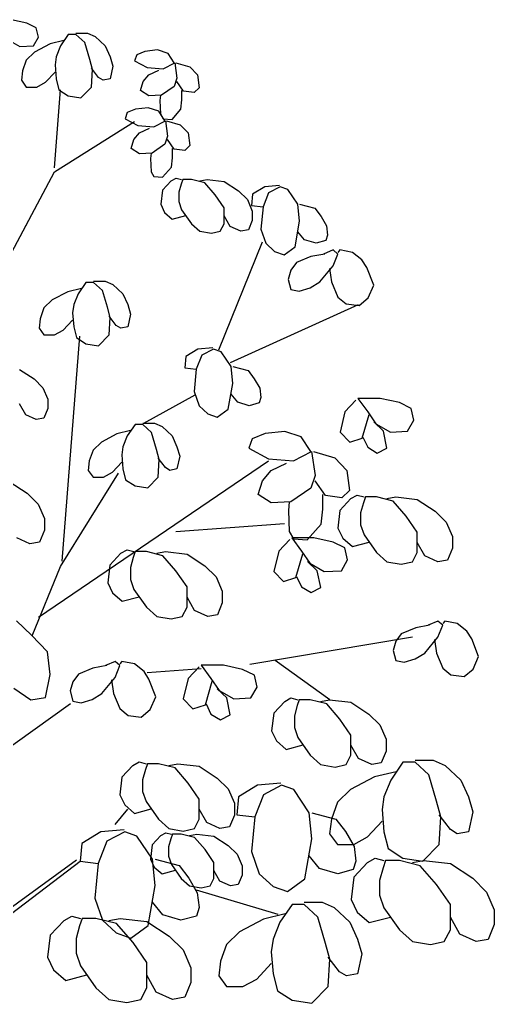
# Model space of a CAD drawing. Extents: x 68.63 to 72.38, y 87.18 to 90.72.
# Drawn here: x 70.737 to 72.376, y 87.264 to 90.662 of the extents above; entities that cross this region are included whole.
import ezdxf

# ---------------------------------------------------------------- set-up
doc = ezdxf.new("R2010")
doc.units = 0
doc.header["$LTSCALE"] = 0.02
doc.header["$MEASUREMENT"] = 0
doc.layers.get('0').update_dxf_attribs({"linetype": 'CONTINUOUS'})

msp = doc.modelspace()

# ---------------------------------------------------------------- linework, layer by layer
for p, q in [((70.7617, 90.6502), (70.7083, 90.6618)), ((70.7941, 90.6339), (70.7617, 90.6502)), ((70.8017, 90.6013), (70.7941, 90.6339)), ((70.7845, 90.571), (70.8017, 90.6013)), ((70.9046, 90.6106), (70.8779, 90.571)), ((70.9313, 90.6106), (70.9046, 90.6106)), ((70.9313, 90.6153), (70.9713, 90.6153)), ((70.9618, 90.5827), (70.9313, 90.6106)), ((70.9713, 90.6153), (70.998, 90.6036)), ((70.998, 90.6036), (71.0323, 90.571)), ((70.6969, 90.592), (70.7369, 90.5687)), ((70.7369, 90.5687), (70.7845, 90.571)), ((70.8417, 90.578), (70.7884, 90.5501)), ((70.8894, 90.5897), (70.8417, 90.578)), ((70.8779, 90.571), (70.8627, 90.5338)), ((70.9789, 90.5245), (70.9618, 90.5827)), ((71.0323, 90.571), (71.0494, 90.5338)), ((70.7884, 90.5501), (70.7598, 90.5222)), ((70.8627, 90.5338), (70.8589, 90.5059)), ((71.0494, 90.5338), (71.059, 90.5012)), ((71.1409, 90.5408), (71.1333, 90.5199)), ((71.1695, 90.5524), (71.1409, 90.5408)), ((71.2133, 90.5571), (71.1695, 90.5524)), ((71.2495, 90.5454), (71.2133, 90.5571)), ((71.2705, 90.5129), (71.2495, 90.5454)), ((70.7598, 90.5222), (70.7464, 90.4849)), ((70.8589, 90.5059), (70.8627, 90.457)), ((70.9885, 90.4896), (70.9789, 90.5245)), ((71.059, 90.5012), (71.0494, 90.457)), ((71.1333, 90.5199), (71.1771, 90.4966)), ((71.1771, 90.4966), (71.2324, 90.4919)), ((71.2324, 90.4919), (71.2724, 90.5129)), ((71.2724, 90.5129), (71.28, 90.4593)), ((71.2762, 90.5129), (71.3239, 90.4989)), ((71.3239, 90.4989), (71.3505, 90.471)), ((70.7464, 90.4849), (70.7426, 90.4524)), ((70.8265, 90.4454), (70.8589, 90.4803)), ((71.0094, 90.4617), (70.9846, 90.4943)), ((70.9846, 90.4291), (70.9885, 90.4896)), ((71.0247, 90.4524), (71.0094, 90.4617)), ((71.1638, 90.4477), (71.1828, 90.471)), ((71.1828, 90.471), (71.2171, 90.4873)), ((71.3505, 90.471), (71.3563, 90.4268)), ((70.7426, 90.4524), (70.7598, 90.4291)), ((70.7598, 90.4291), (70.796, 90.4291)), ((70.796, 90.4291), (70.8265, 90.4454)), ((70.8627, 90.457), (70.8722, 90.4198)), ((70.9484, 90.3919), (70.9846, 90.4291)), ((71.0494, 90.457), (71.0247, 90.4524)), ((71.1543, 90.4175), (71.1638, 90.4477)), ((71.2705, 90.4314), (71.2267, 90.4012)), ((71.28, 90.4593), (71.2705, 90.4314)), ((71.3029, 90.4151), (71.28, 90.4477)), ((70.857, 90.1498), (70.8779, 90.4198)), ((70.8722, 90.4198), (70.9046, 90.3988)), ((70.9046, 90.3988), (70.9484, 90.3919)), ((71.1828, 90.3988), (71.1543, 90.4175)), ((71.2267, 90.4012), (71.1828, 90.3988)), ((71.2229, 90.4012), (71.221, 90.3825)), ((71.2972, 90.3849), (71.2972, 90.4175)), ((71.3391, 90.4105), (71.3029, 90.4151)), ((71.3563, 90.4268), (71.3391, 90.4105)), ((71.221, 90.3825), (71.2229, 90.336)), ((71.2934, 90.3523), (71.2972, 90.3849)), ((71.1085, 90.3407), (71.1009, 90.3197)), ((71.1371, 90.3523), (71.1085, 90.3407)), ((71.1809, 90.3569), (71.1371, 90.3523)), ((71.2171, 90.3453), (71.1809, 90.3569)), ((71.2381, 90.3127), (71.2171, 90.3453)), ((71.2229, 90.336), (71.2324, 90.3197)), ((71.2629, 90.3174), (71.2934, 90.3523)), ((70.857, 90.1359), (71.1333, 90.3104)), ((71.1009, 90.3197), (71.1447, 90.2964)), ((71.1447, 90.2964), (71.2, 90.2918)), ((71.2, 90.2918), (71.24, 90.3127)), ((71.2324, 90.3197), (71.2629, 90.3174)), ((71.24, 90.3127), (71.2476, 90.2592)), ((71.2438, 90.3127), (71.2915, 90.2988)), ((71.2915, 90.2988), (71.3181, 90.2708)), ((71.1314, 90.2476), (71.1504, 90.2708)), ((71.1504, 90.2708), (71.1847, 90.2871)), ((71.2476, 90.2592), (71.2381, 90.2313)), ((71.3181, 90.2708), (71.3239, 90.2266)), ((71.1219, 90.2173), (71.1314, 90.2476)), ((71.2381, 90.2313), (71.1943, 90.201)), ((71.2705, 90.215), (71.2476, 90.2476)), ((71.3239, 90.2266), (71.3067, 90.2103)), ((71.1504, 90.1987), (71.1219, 90.2173)), ((71.1943, 90.201), (71.1504, 90.1987)), ((71.1905, 90.201), (71.1886, 90.1824)), ((71.2648, 90.1847), (71.2648, 90.2173)), ((71.3067, 90.2103), (71.2705, 90.215)), ((71.1886, 90.1824), (71.1905, 90.1359)), ((71.261, 90.1522), (71.2648, 90.1847)), ((70.613, 89.6774), (70.857, 90.1359)), ((71.1905, 90.1359), (71.2, 90.1196)), ((71.2305, 90.1173), (71.261, 90.1522)), ((71.2, 90.1196), (71.2305, 90.1173)), ((71.26, 90.1053), (71.2295, 90.0728)), ((71.26, 90.1053), (71.2771, 90.1146)), ((71.2771, 90.1146), (71.2962, 90.11)), ((71.2943, 90.0937), (71.2867, 90.0658)), ((71.3, 90.11), (71.2943, 90.0937)), ((71.3305, 90.11), (71.3, 90.11)), ((71.3762, 90.0984), (71.3305, 90.11)), ((71.3591, 90.1053), (71.3839, 90.11)), ((71.4124, 90.0565), (71.3762, 90.0984)), ((71.3839, 90.11), (71.4429, 90.103)), ((71.4429, 90.103), (71.4925, 90.0704)), ((71.6345, 90.0893), (71.583, 90.0847)), ((71.2295, 90.0728), (71.2238, 90.0239)), ((71.2867, 90.0658), (71.2867, 90.0332)), ((71.4429, 90.0122), (71.4124, 90.0565)), ((71.4925, 90.0704), (71.523, 90.0402)), ((71.5411, 90.0591), (71.5373, 90.0195)), ((71.583, 90.0847), (71.5411, 90.0591)), ((71.5964, 90.0637), (71.5773, 90.0149)), ((71.6364, 90.0847), (71.5964, 90.0637)), ((71.6631, 90.0754), (71.6364, 90.0847)), ((71.6974, 90.0242), (71.6631, 90.0754)), ((71.2238, 90.0239), (71.2371, 89.996)), ((71.2867, 90.0332), (71.2962, 90.0053)), ((71.523, 90.0402), (71.5401, 90.0006)), ((71.5373, 90.0195), (71.5773, 90.0149)), ((71.7031, 89.966), (71.6974, 90.0242)), ((71.7031, 90.0242), (71.7565, 90.0102)), ((71.2371, 89.996), (71.2638, 89.9727)), ((71.2962, 90.0053), (71.3305, 89.9564)), ((71.4429, 89.9564), (71.4429, 90.0122)), ((71.5401, 90.0006), (71.5401, 89.968)), ((71.5773, 90.0149), (71.5697, 89.9381)), ((71.7565, 90.0102), (71.7774, 89.9823)), ((71.2638, 89.9727), (71.3105, 89.9849)), ((71.3305, 89.9564), (71.3591, 89.9308)), ((71.4296, 89.9308), (71.4429, 89.9564)), ((71.4639, 89.9471), (71.4429, 89.9843)), ((71.5401, 89.968), (71.5268, 89.9355)), ((71.6879, 89.8776), (71.7031, 89.966)), ((71.7774, 89.9823), (71.7965, 89.9497)), ((71.3591, 89.9308), (71.3991, 89.9238)), ((71.3991, 89.9238), (71.4296, 89.9308)), ((71.5001, 89.9308), (71.4639, 89.9471)), ((71.5268, 89.9355), (71.5001, 89.9308)), ((71.5697, 89.9381), (71.5869, 89.8892)), ((71.7203, 89.9008), (71.6974, 89.9288)), ((71.7965, 89.9497), (71.8003, 89.9171)), ((71.4249, 89.5215), (71.5754, 89.8938)), ((71.5869, 89.8892), (71.6173, 89.8613)), ((71.7603, 89.8892), (71.7203, 89.9008)), ((71.7946, 89.8985), (71.7603, 89.8892)), ((71.8003, 89.9171), (71.7946, 89.8985)), ((71.6173, 89.8613), (71.6497, 89.8496)), ((71.6497, 89.8496), (71.6879, 89.8776)), ((71.7903, 89.852), (71.7426, 89.8432)), ((71.8189, 89.8665), (71.7855, 89.852)), ((71.8356, 89.852), (71.8189, 89.8665)), ((71.8189, 89.8112), (71.8356, 89.852)), ((71.8427, 89.8665), (71.8356, 89.8578)), ((71.8856, 89.8578), (71.8427, 89.8665)), ((71.9189, 89.8316), (71.8856, 89.8578)), ((71.6926, 89.8229), (71.6736, 89.7967)), ((71.7426, 89.8432), (71.6926, 89.8229)), ((71.9356, 89.8054), (71.9189, 89.8316)), ((71.6736, 89.7967), (71.664, 89.7647)), ((71.7736, 89.756), (71.8189, 89.8112)), ((71.807, 89.8025), (71.8141, 89.756)), ((71.9594, 89.7443), (71.9356, 89.8054)), ((70.9656, 89.7542), (70.9389, 89.7147)), ((70.9923, 89.7542), (70.9656, 89.7542)), ((70.9923, 89.7589), (71.0323, 89.7589)), ((71.0228, 89.7263), (70.9923, 89.7542)), ((71.0323, 89.7589), (71.059, 89.7472)), ((71.664, 89.7647), (71.6736, 89.7298)), ((71.7403, 89.7356), (71.7736, 89.756)), ((71.8141, 89.756), (71.8356, 89.7036)), ((70.9027, 89.7216), (70.8493, 89.6937)), ((70.9503, 89.7333), (70.9027, 89.7216)), ((70.9389, 89.7147), (70.9237, 89.6774)), ((71.0399, 89.6681), (71.0228, 89.7263)), ((71.059, 89.7472), (71.0933, 89.7147)), ((71.0933, 89.7147), (71.1104, 89.6774)), ((71.6736, 89.7298), (71.7022, 89.724)), ((71.7022, 89.724), (71.7403, 89.7356)), ((71.9404, 89.7007), (71.9594, 89.7443)), ((70.8493, 89.6937), (70.8208, 89.6658)), ((71.8356, 89.7036), (71.8641, 89.6803)), ((71.8641, 89.6803), (71.9094, 89.6745)), ((71.9094, 89.6745), (71.9404, 89.7007)), ((70.8208, 89.6658), (70.8074, 89.6285)), ((70.9237, 89.6774), (70.9198, 89.6495)), ((70.9198, 89.6495), (70.9237, 89.6006)), ((71.0494, 89.6332), (71.0399, 89.6681)), ((71.1104, 89.6774), (71.1199, 89.6448)), ((71.4649, 89.4773), (71.907, 89.6774)), ((70.8074, 89.6285), (70.8036, 89.596)), ((70.8875, 89.589), (70.9198, 89.6239)), ((71.0704, 89.6053), (71.0456, 89.6379)), ((71.0456, 89.5727), (71.0494, 89.6332)), ((71.1199, 89.6448), (71.1104, 89.6006)), ((70.8036, 89.596), (70.8208, 89.5727)), ((70.857, 89.5727), (70.8875, 89.589)), ((70.9237, 89.6006), (70.9332, 89.5634)), ((71.0856, 89.596), (71.0704, 89.6053)), ((71.1104, 89.6006), (71.0856, 89.596)), ((70.8208, 89.5727), (70.857, 89.5727)), ((70.8836, 88.7908), (70.9446, 89.568)), ((70.9332, 89.5634), (70.9656, 89.5424)), ((71.0094, 89.5355), (71.0456, 89.5727)), ((70.9656, 89.5424), (71.0094, 89.5355)), ((71.3524, 89.5238), (71.3105, 89.4982)), ((71.4039, 89.5285), (71.3524, 89.5238)), ((71.4058, 89.5238), (71.3658, 89.5029)), ((71.4325, 89.5145), (71.4058, 89.5238)), ((71.4668, 89.4633), (71.4325, 89.5145)), ((71.3105, 89.4982), (71.3067, 89.4587)), ((71.3658, 89.5029), (71.3467, 89.454)), ((70.7368, 89.4531), (70.7864, 89.4205)), ((71.3067, 89.4587), (71.3467, 89.454)), ((71.3467, 89.454), (71.3391, 89.3772)), ((71.4725, 89.4051), (71.4668, 89.4633)), ((71.4725, 89.4633), (71.5259, 89.4494)), ((71.5259, 89.4494), (71.5468, 89.4214)), ((70.7864, 89.4205), (70.8169, 89.3902)), ((71.5468, 89.4214), (71.5659, 89.3889)), ((70.8169, 89.3902), (70.834, 89.3507)), ((71.3391, 89.3772), (71.3563, 89.3283)), ((71.4573, 89.3167), (71.4725, 89.4051)), ((71.5659, 89.3889), (71.5697, 89.3563)), ((70.834, 89.3507), (70.834, 89.3181)), ((71.1657, 89.2678), (71.3429, 89.3656)), ((71.4897, 89.34), (71.4668, 89.3679)), ((71.5297, 89.3283), (71.4897, 89.34)), ((71.5697, 89.3563), (71.564, 89.3377)), ((71.898, 89.3475), (71.8598, 89.3068)), ((71.9051, 89.3534), (71.9385, 89.3068)), ((71.9813, 89.3534), (71.9051, 89.3534)), ((72.048, 89.3388), (71.9813, 89.3534)), ((70.7578, 89.2971), (70.7368, 89.3344)), ((70.834, 89.3181), (70.8207, 89.2855)), ((71.3563, 89.3283), (71.3868, 89.3004)), ((71.4191, 89.2888), (71.4573, 89.3167)), ((71.564, 89.3377), (71.5297, 89.3283)), ((71.8598, 89.3068), (71.8432, 89.237)), ((71.9385, 89.3068), (71.967, 89.2661)), ((72.0885, 89.3185), (72.048, 89.3388)), ((72.0981, 89.2777), (72.0885, 89.3185)), ((70.794, 89.2808), (70.7578, 89.2971)), ((70.8207, 89.2855), (70.794, 89.2808)), ((71.3868, 89.3004), (71.4191, 89.2888)), ((71.9194, 89.2166), (71.9432, 89.2981)), ((71.9933, 89.2399), (71.9599, 89.2719)), ((72.0766, 89.2399), (72.0981, 89.2777)), ((71.1199, 89.2422), (71.0723, 89.2306)), ((71.1352, 89.2632), (71.1085, 89.2236)), ((71.1619, 89.2632), (71.1352, 89.2632)), ((71.1619, 89.2678), (71.2019, 89.2678)), ((71.1924, 89.2353), (71.1619, 89.2632)), ((71.2019, 89.2678), (71.2286, 89.2562)), ((71.2286, 89.2562), (71.2629, 89.2236)), ((71.6527, 89.2393), (71.5842, 89.2321)), ((71.7093, 89.2212), (71.6527, 89.2393)), ((71.967, 89.2661), (72.0171, 89.237)), ((72.0052, 89.1817), (71.9933, 89.2399)), ((72.0171, 89.237), (72.0766, 89.2399)), ((71.0723, 89.2306), (71.0189, 89.2027)), ((71.1085, 89.2236), (71.0933, 89.1864)), ((71.2095, 89.1771), (71.1924, 89.2353)), ((71.2629, 89.2236), (71.28, 89.1864)), ((71.5396, 89.2139), (71.5277, 89.1812)), ((71.5842, 89.2321), (71.5396, 89.2139)), ((71.7421, 89.1702), (71.7093, 89.2212)), ((71.8432, 89.237), (71.8765, 89.2021)), ((71.8765, 89.2021), (71.9194, 89.2166)), ((71.9218, 89.2196), (71.9385, 89.1846)), ((70.9904, 89.1748), (70.977, 89.1375)), ((71.0189, 89.2027), (70.9904, 89.1748)), ((71.0933, 89.1864), (71.0895, 89.1585)), ((71.219, 89.1422), (71.2095, 89.1771)), ((71.28, 89.1864), (71.2896, 89.1538)), ((71.5277, 89.1812), (71.5961, 89.1448)), ((71.6825, 89.1375), (71.745, 89.1702)), ((71.745, 89.1702), (71.7569, 89.0866)), ((71.751, 89.1702), (71.8254, 89.1484)), ((71.9385, 89.1846), (71.9718, 89.1643)), ((71.9718, 89.1643), (72.0052, 89.1817)), ((70.8017, 88.5976), (71.5964, 89.1375)), ((70.977, 89.1375), (70.9732, 89.1049)), ((71.0895, 89.1585), (71.0933, 89.1096)), ((71.24, 89.1142), (71.2152, 89.1468)), ((71.2152, 89.0817), (71.219, 89.1422)), ((71.2896, 89.1538), (71.28, 89.1096)), ((71.5961, 89.1448), (71.6825, 89.1375)), ((71.8254, 89.1484), (71.8671, 89.1048)), ((70.9732, 89.1049), (70.9904, 89.0817)), ((71.0571, 89.098), (71.0895, 89.1329)), ((71.0933, 89.1096), (71.1028, 89.0724)), ((71.2553, 89.1049), (71.24, 89.1142)), ((71.28, 89.1096), (71.2553, 89.1049)), ((71.5753, 89.0684), (71.6051, 89.1048)), ((71.6051, 89.1048), (71.6587, 89.1302)), ((71.8671, 89.1048), (71.876, 89.0357)), ((70.8779, 88.7722), (71.078, 89.0956)), ((70.9904, 89.0817), (71.0266, 89.0817)), ((71.0266, 89.0817), (71.0571, 89.098)), ((71.1028, 89.0724), (71.1352, 89.0514)), ((71.179, 89.0444), (71.2152, 89.0817)), ((71.5604, 89.0212), (71.5753, 89.0684)), ((71.7569, 89.0866), (71.7421, 89.043)), ((71.7927, 89.0175), (71.7569, 89.0684)), ((70.7009, 89.0667), (70.7628, 89.026)), ((71.1352, 89.0514), (71.179, 89.0444)), ((71.7421, 89.043), (71.6736, 88.9957)), ((71.876, 89.0357), (71.8492, 89.0103)), ((70.7628, 89.026), (70.8009, 88.9882)), ((71.6051, 88.9921), (71.5604, 89.0212)), ((71.7837, 88.9703), (71.7837, 89.0212)), ((71.8492, 89.0103), (71.7927, 89.0175)), ((71.8808, 89.0072), (71.8427, 88.9665)), ((71.8808, 89.0072), (71.9023, 89.0188)), ((71.9023, 89.0188), (71.9261, 89.013)), ((71.9308, 89.013), (71.9237, 88.9927)), ((71.969, 89.013), (71.9308, 89.013)), ((72.0261, 88.9985), (71.969, 89.013)), ((72.0047, 89.0072), (72.0357, 89.013)), ((72.0357, 89.013), (72.1095, 89.0043)), ((72.1095, 89.0043), (72.1714, 88.9636)), ((70.8009, 88.9882), (70.8224, 88.9387)), ((71.6736, 88.9957), (71.6051, 88.9921)), ((71.6676, 88.9957), (71.6646, 88.9666)), ((71.6646, 88.9666), (71.6676, 88.8939)), ((71.7778, 88.9193), (71.7837, 88.9703)), ((71.8427, 88.9665), (71.8356, 88.9054)), ((71.9237, 88.9927), (71.9142, 88.9577)), ((72.0714, 88.9461), (72.0261, 88.9985)), ((70.8224, 88.9387), (70.8224, 88.898)), ((71.9142, 88.9577), (71.9142, 88.917)), ((72.1095, 88.8908), (72.0714, 88.9461)), ((72.1714, 88.9636), (72.2096, 88.9257)), ((70.8224, 88.898), (70.8057, 88.8573)), ((71.2762, 88.8932), (71.6516, 88.9211)), ((71.7301, 88.8648), (71.7778, 88.9193)), ((71.8356, 88.9054), (71.8522, 88.8705)), ((71.9142, 88.917), (71.9261, 88.8821)), ((72.2096, 88.9257), (72.231, 88.8763)), ((70.7723, 88.8515), (70.7271, 88.8718)), ((71.6693, 88.8658), (71.6312, 88.8251)), ((71.6676, 88.8939), (71.6825, 88.8684)), ((71.6764, 88.8716), (71.7098, 88.8251)), ((71.7527, 88.8716), (71.6764, 88.8716)), ((71.6825, 88.8684), (71.7301, 88.8648)), ((71.8194, 88.8571), (71.7527, 88.8716)), ((71.8522, 88.8705), (71.8856, 88.8414)), ((71.9261, 88.8821), (71.969, 88.821)), ((72.1095, 88.821), (72.1095, 88.8908)), ((72.231, 88.8763), (72.231, 88.8356)), ((70.8057, 88.8573), (70.7723, 88.8515)), ((71.0861, 88.8183), (71.1075, 88.83)), ((71.1075, 88.83), (71.1313, 88.8241)), ((71.8598, 88.8367), (71.8194, 88.8571)), ((71.8694, 88.796), (71.8598, 88.8367)), ((71.8856, 88.8414), (71.9439, 88.8567)), ((72.1357, 88.8094), (72.1095, 88.8559)), ((72.231, 88.8356), (72.2143, 88.7948)), ((71.0861, 88.8183), (71.0479, 88.7776)), ((71.1289, 88.8038), (71.1194, 88.7689)), ((71.1361, 88.8241), (71.1289, 88.8038)), ((71.1742, 88.8241), (71.1361, 88.8241)), ((71.2314, 88.8096), (71.1742, 88.8241)), ((71.2099, 88.8183), (71.2409, 88.8241)), ((71.2766, 88.7572), (71.2314, 88.8096)), ((71.2409, 88.8241), (71.3147, 88.8154)), ((71.3147, 88.8154), (71.3767, 88.7747)), ((71.6312, 88.8251), (71.6145, 88.7553)), ((71.6907, 88.7349), (71.7145, 88.8164)), ((71.7098, 88.8251), (71.7384, 88.7844)), ((71.8479, 88.7582), (71.8694, 88.796)), ((71.969, 88.821), (72.0047, 88.789)), ((72.0928, 88.789), (72.1095, 88.821)), ((72.181, 88.789), (72.1357, 88.8094)), ((70.7805, 88.5334), (70.8779, 88.7722)), ((71.0479, 88.7776), (71.0408, 88.7165)), ((71.1194, 88.7689), (71.1194, 88.7282)), ((71.3767, 88.7747), (71.4148, 88.7369)), ((71.7646, 88.7582), (71.7312, 88.7902)), ((71.7384, 88.7844), (71.7884, 88.7553)), ((72.0047, 88.789), (72.0547, 88.7803)), ((72.0547, 88.7803), (72.0928, 88.789)), ((72.2143, 88.7948), (72.181, 88.789)), ((71.1194, 88.7282), (71.1313, 88.6932)), ((71.3147, 88.702), (71.2766, 88.7572)), ((71.4148, 88.7369), (71.4362, 88.6874)), ((71.6145, 88.7553), (71.6478, 88.7204)), ((71.6478, 88.7204), (71.6907, 88.7349)), ((71.6931, 88.7378), (71.7098, 88.7029)), ((71.7765, 88.7), (71.7646, 88.7582)), ((71.7884, 88.7553), (71.8479, 88.7582)), ((71.0408, 88.7165), (71.0575, 88.6816)), ((71.3147, 88.6322), (71.3147, 88.702)), ((71.7098, 88.7029), (71.7431, 88.6826)), ((71.7431, 88.6826), (71.7765, 88.7)), ((71.0575, 88.6816), (71.0908, 88.6525)), ((71.0908, 88.6525), (71.1492, 88.6678)), ((71.1313, 88.6932), (71.1742, 88.6322)), ((71.3409, 88.6205), (71.3147, 88.6671)), ((71.4362, 88.6874), (71.4362, 88.6467)), ((71.1742, 88.6322), (71.2099, 88.6002)), ((71.2981, 88.6002), (71.3147, 88.6322)), ((71.4362, 88.6467), (71.4196, 88.606)), ((71.2099, 88.6002), (71.26, 88.5914)), ((71.26, 88.5914), (71.2981, 88.6002)), ((71.3862, 88.6002), (71.3409, 88.6205)), ((71.4196, 88.606), (71.3862, 88.6002)), ((70.7781, 88.5359), (70.7257, 88.5853)), ((72.1047, 88.561), (72.0547, 88.5406)), ((72.1524, 88.5697), (72.1047, 88.561)), ((72.181, 88.5842), (72.1476, 88.5697)), ((72.1976, 88.5697), (72.181, 88.5842)), ((72.181, 88.529), (72.1976, 88.5697)), ((72.2048, 88.5842), (72.1976, 88.5755)), ((72.2477, 88.5755), (72.2048, 88.5842)), ((72.281, 88.5493), (72.2477, 88.5755)), ((70.8329, 88.4777), (70.7781, 88.5359)), ((71.5316, 88.4347), (72.0938, 88.5301)), ((72.0547, 88.5406), (72.0357, 88.5144)), ((72.1357, 88.4737), (72.181, 88.529)), ((72.2977, 88.5231), (72.281, 88.5493)), ((72.0357, 88.5144), (72.0261, 88.4824)), ((72.1691, 88.5202), (72.1762, 88.4737)), ((72.3215, 88.4621), (72.2977, 88.5231)), ((70.8425, 88.3992), (70.8329, 88.4777)), ((72.0261, 88.4824), (72.0357, 88.4475)), ((72.1024, 88.4533), (72.1357, 88.4737)), ((72.1762, 88.4737), (72.1976, 88.4213)), ((72.3025, 88.4184), (72.3215, 88.4621)), ((71.0375, 88.4301), (70.9899, 88.4213)), ((71.0661, 88.4446), (71.0328, 88.4301)), ((71.0828, 88.4301), (71.0661, 88.4446)), ((71.0661, 88.3893), (71.0828, 88.4301)), ((71.0899, 88.4446), (71.0828, 88.4359)), ((71.1328, 88.4359), (71.0899, 88.4446)), ((71.1662, 88.4097), (71.1328, 88.4359)), ((71.3567, 88.426), (71.3186, 88.3853)), ((71.3639, 88.4318), (71.3972, 88.3853)), ((71.4401, 88.4318), (71.3639, 88.4318)), ((71.5068, 88.4173), (71.4401, 88.4318)), ((71.6193, 88.4487), (71.8079, 88.3137)), ((72.0357, 88.4475), (72.0642, 88.4417)), ((72.0642, 88.4417), (72.1024, 88.4533)), ((70.8258, 88.3206), (70.8425, 88.3992)), ((70.9399, 88.401), (70.9208, 88.3748)), ((70.9899, 88.4213), (70.9399, 88.401)), ((71.0209, 88.3341), (71.0661, 88.3893)), ((71.1828, 88.3835), (71.1662, 88.4097)), ((71.1771, 88.4068), (71.3639, 88.4208)), ((71.5473, 88.3969), (71.5068, 88.4173)), ((71.5568, 88.3562), (71.5473, 88.3969)), ((72.1976, 88.4213), (72.2262, 88.3981)), ((72.2262, 88.3981), (72.2715, 88.3922)), ((72.2715, 88.3922), (72.3025, 88.4184)), ((70.9208, 88.3748), (70.9113, 88.3428)), ((71.0542, 88.3806), (71.0613, 88.3341)), ((71.2067, 88.3224), (71.1828, 88.3835)), ((71.3186, 88.3853), (71.3019, 88.3154)), ((71.3782, 88.2951), (71.402, 88.3765)), ((71.3972, 88.3853), (71.4258, 88.3445)), ((71.5354, 88.3184), (71.5568, 88.3562)), ((70.7162, 88.3526), (70.7758, 88.3119)), ((70.7758, 88.3119), (70.8258, 88.3206)), ((70.9113, 88.3428), (70.9208, 88.3079)), ((70.9875, 88.3137), (71.0209, 88.3341)), ((71.0613, 88.3341), (71.0828, 88.2817)), ((71.1876, 88.2788), (71.2067, 88.3224)), ((71.452, 88.3184), (71.4187, 88.3504)), ((71.4258, 88.3445), (71.4758, 88.3154)), ((70.5902, 88.0694), (70.9122, 88.2997)), ((70.9208, 88.3079), (70.9494, 88.3021)), ((70.9494, 88.3021), (70.9875, 88.3137)), ((71.3019, 88.3154), (71.3353, 88.2805)), ((71.3353, 88.2805), (71.3782, 88.2951)), ((71.3806, 88.298), (71.3972, 88.2631)), ((71.4639, 88.2602), (71.452, 88.3184)), ((71.4758, 88.3154), (71.5354, 88.3184)), ((71.6521, 88.3067), (71.614, 88.266)), ((71.6521, 88.3067), (71.6736, 88.3184)), ((71.6736, 88.3184), (71.6974, 88.3125)), ((71.695, 88.2922), (71.6855, 88.2573)), ((71.7022, 88.3125), (71.695, 88.2922)), ((71.7403, 88.3125), (71.7022, 88.3125)), ((71.7974, 88.298), (71.7403, 88.3125)), ((71.776, 88.3067), (71.807, 88.3125)), ((71.8427, 88.2456), (71.7974, 88.298)), ((71.807, 88.3125), (71.8808, 88.3038)), ((71.8808, 88.3038), (71.9427, 88.2631)), ((71.0828, 88.2817), (71.1114, 88.2584)), ((71.1114, 88.2584), (71.1566, 88.2526)), ((71.1566, 88.2526), (71.1876, 88.2788)), ((71.3972, 88.2631), (71.4306, 88.2427)), ((71.4306, 88.2427), (71.4639, 88.2602)), ((71.614, 88.266), (71.6069, 88.2049)), ((71.6855, 88.2573), (71.6855, 88.2165)), ((71.9427, 88.2631), (71.9809, 88.2253)), ((71.8808, 88.1904), (71.8427, 88.2456)), ((71.9809, 88.2253), (72.0023, 88.1758)), ((71.6069, 88.2049), (71.6235, 88.17)), ((71.6855, 88.2165), (71.6974, 88.1816)), ((71.8808, 88.1205), (71.8808, 88.1904)), ((71.6235, 88.17), (71.6569, 88.1409)), ((71.6569, 88.1409), (71.7153, 88.1562)), ((71.6974, 88.1816), (71.7403, 88.1205)), ((71.907, 88.1089), (71.8808, 88.1555)), ((72.0023, 88.1758), (72.0023, 88.1351)), ((71.7403, 88.1205), (71.776, 88.0886)), ((71.8641, 88.0886), (71.8808, 88.1205)), ((72.0023, 88.1351), (71.9856, 88.0944)), ((71.128, 88.0856), (71.0899, 88.0449)), ((71.128, 88.0856), (71.1495, 88.0973)), ((71.1495, 88.0973), (71.1733, 88.0915)), ((71.1781, 88.0915), (71.1709, 88.0711)), ((71.2162, 88.0915), (71.1781, 88.0915)), ((71.2734, 88.0769), (71.2162, 88.0915)), ((71.2519, 88.0856), (71.2829, 88.0915)), ((71.2829, 88.0915), (71.3567, 88.0827)), ((71.3567, 88.0827), (71.4187, 88.042)), ((71.776, 88.0886), (71.826, 88.0798)), ((71.826, 88.0798), (71.8641, 88.0886)), ((71.9523, 88.0886), (71.907, 88.1089)), ((71.9856, 88.0944), (71.9523, 88.0886)), ((72.0603, 88.0964), (72.0186, 88.0346)), ((72.102, 88.0964), (72.0603, 88.0964)), ((72.102, 88.1037), (72.1645, 88.1037)), ((72.1496, 88.0528), (72.102, 88.0964)), ((72.1645, 88.1037), (72.2062, 88.0855)), ((72.2062, 88.0855), (72.2598, 88.0346)), ((71.1709, 88.0711), (71.1614, 88.0362)), ((71.3186, 88.0246), (71.2734, 88.0769)), ((72.0365, 88.0637), (71.962, 88.0455)), ((72.1764, 87.9619), (72.1496, 88.0528)), ((71.0899, 88.0449), (71.0828, 87.9838)), ((71.1614, 88.0362), (71.1614, 87.9955)), ((71.3567, 87.9693), (71.3186, 88.0246)), ((71.4187, 88.042), (71.4568, 88.0042)), ((71.558, 88.0167), (71.4925, 87.9767)), ((71.6384, 88.024), (71.558, 88.0167)), ((71.6414, 88.0167), (71.5789, 87.984)), ((71.6831, 88.0022), (71.6414, 88.0167)), ((71.962, 88.0455), (71.8787, 88.0019)), ((72.0186, 88.0346), (71.9948, 87.9764)), ((72.2598, 88.0346), (72.2866, 87.9764)), ((71.0828, 87.9838), (71.0995, 87.9489)), ((71.1614, 87.9955), (71.1733, 87.9606)), ((71.4568, 88.0042), (71.4782, 87.9547)), ((71.5789, 87.984), (71.5491, 87.9076)), ((71.7367, 87.9222), (71.6831, 88.0022)), ((71.8787, 88.0019), (71.834, 87.9582)), ((71.0995, 87.9489), (71.1328, 87.9198)), ((71.1733, 87.9606), (71.2162, 87.8995)), ((71.3567, 87.8995), (71.3567, 87.9693)), ((71.4782, 87.9547), (71.4782, 87.914)), ((71.4925, 87.9767), (71.4866, 87.9149)), ((71.834, 87.9582), (71.8132, 87.9001)), ((71.9948, 87.9764), (71.9888, 87.9328)), ((72.1913, 87.9073), (72.1764, 87.9619)), ((72.2866, 87.9764), (72.3015, 87.9255)), ((71.0666, 87.8809), (71.1104, 87.9344)), ((71.1328, 87.9198), (71.1912, 87.9351)), ((71.3829, 87.8878), (71.3567, 87.9344)), ((71.4782, 87.914), (71.4616, 87.8733)), ((71.4866, 87.9149), (71.5491, 87.9076)), ((71.7456, 87.8313), (71.7367, 87.9222)), ((71.7456, 87.9222), (71.829, 87.9003)), ((71.9888, 87.9328), (71.9948, 87.8564)), ((72.2241, 87.8637), (72.1854, 87.9146)), ((72.3015, 87.9255), (72.2866, 87.8564)), ((71.2162, 87.8995), (71.2519, 87.8675)), ((71.3401, 87.8675), (71.3567, 87.8995)), ((71.4282, 87.8675), (71.3829, 87.8878)), ((71.5491, 87.9076), (71.5372, 87.7876)), ((71.8132, 87.9001), (71.8072, 87.8491)), ((71.829, 87.9003), (71.8618, 87.8567)), ((71.9382, 87.8382), (71.9888, 87.8928)), ((72.1854, 87.8128), (72.1913, 87.9073)), ((71.0168, 87.8561), (70.9513, 87.8161)), ((71.0972, 87.8634), (71.0168, 87.8561)), ((71.1002, 87.8561), (71.0376, 87.8234)), ((71.1419, 87.8416), (71.1002, 87.8561)), ((71.2245, 87.8435), (71.2416, 87.8528)), ((71.2416, 87.8528), (71.2607, 87.8482)), ((71.2519, 87.8675), (71.3019, 87.8587)), ((71.2645, 87.8482), (71.2588, 87.8319)), ((71.295, 87.8482), (71.2645, 87.8482)), ((71.3407, 87.8365), (71.295, 87.8482)), ((71.3019, 87.8587), (71.3401, 87.8675)), ((71.3236, 87.8435), (71.3484, 87.8482)), ((71.3484, 87.8482), (71.4074, 87.8412)), ((71.4616, 87.8733), (71.4282, 87.8675)), ((71.8072, 87.8491), (71.834, 87.8128)), ((71.8618, 87.8567), (71.8915, 87.8058)), ((71.9948, 87.8564), (72.0097, 87.7982)), ((72.2479, 87.8491), (72.2241, 87.8637)), ((72.2866, 87.8564), (72.2479, 87.8491)), ((70.9513, 87.8161), (70.9453, 87.7543)), ((71.0376, 87.8234), (71.0079, 87.747)), ((71.1955, 87.7616), (71.1419, 87.8416)), ((71.194, 87.8109), (71.1883, 87.7621)), ((71.2245, 87.8435), (71.194, 87.8109)), ((71.2588, 87.8319), (71.2512, 87.8039)), ((71.377, 87.7946), (71.3407, 87.8365)), ((71.4074, 87.8412), (71.457, 87.8086)), ((71.7218, 87.6931), (71.7456, 87.8313)), ((71.834, 87.8128), (71.8906, 87.8128)), ((71.8906, 87.8128), (71.9382, 87.8382)), ((72.1288, 87.7546), (72.1854, 87.8128)), ((71.2512, 87.8039), (71.2512, 87.7714)), ((71.4074, 87.7504), (71.377, 87.7946)), ((71.457, 87.8086), (71.4875, 87.7784)), ((71.4875, 87.7784), (71.5046, 87.7388)), ((71.5372, 87.7876), (71.564, 87.7113)), ((71.8915, 87.8058), (71.8975, 87.7549)), ((72.0097, 87.7982), (72.0603, 87.7655)), ((70.5197, 87.4301), (70.9455, 87.7551)), ((70.5235, 87.462), (70.9332, 87.7598)), ((70.9453, 87.7543), (71.0079, 87.747)), ((71.0079, 87.747), (70.996, 87.627)), ((71.1883, 87.7621), (71.2016, 87.7341)), ((71.2044, 87.6707), (71.1955, 87.7616)), ((71.2044, 87.7616), (71.2878, 87.7398)), ((71.2512, 87.7714), (71.2607, 87.7434)), ((71.2607, 87.7434), (71.295, 87.6946)), ((71.4074, 87.6946), (71.4074, 87.7504)), ((71.7724, 87.7294), (71.7367, 87.7731)), ((71.8975, 87.7549), (71.8886, 87.7258)), ((71.9381, 87.7499), (71.8905, 87.699)), ((71.9381, 87.7499), (71.9649, 87.7645)), ((71.9649, 87.7645), (71.9947, 87.7572)), ((72.0006, 87.7572), (71.9917, 87.7318)), ((72.0483, 87.7572), (72.0006, 87.7572)), ((72.1197, 87.739), (72.0483, 87.7572)), ((72.0603, 87.7655), (72.1288, 87.7546)), ((72.0929, 87.7499), (72.1317, 87.7572)), ((72.1317, 87.7572), (72.224, 87.7463)), ((72.224, 87.7463), (72.3014, 87.6954)), ((71.2016, 87.7341), (71.2283, 87.7109)), ((71.2283, 87.7109), (71.275, 87.7231)), ((71.2878, 87.7398), (71.3205, 87.6961)), ((71.4284, 87.6853), (71.4074, 87.7225)), ((71.5046, 87.7388), (71.5046, 87.7062)), ((71.564, 87.7113), (71.6116, 87.6676)), ((71.835, 87.7113), (71.7724, 87.7294)), ((71.8886, 87.7258), (71.835, 87.7113)), ((71.9917, 87.7318), (71.9798, 87.6881)), ((72.1763, 87.6736), (72.1197, 87.739)), ((71.295, 87.6946), (71.3236, 87.669)), ((71.3205, 87.6961), (71.3503, 87.6452)), ((71.3941, 87.669), (71.4074, 87.6946)), ((71.4646, 87.669), (71.4284, 87.6853)), ((71.5046, 87.7062), (71.4913, 87.6736)), ((71.6622, 87.6494), (71.7218, 87.6931)), ((71.8905, 87.699), (71.8815, 87.6227)), ((71.9798, 87.6881), (71.9798, 87.6372)), ((72.3014, 87.6954), (72.349, 87.6481)), ((71.1806, 87.5325), (71.2044, 87.6707)), ((71.3236, 87.669), (71.3636, 87.662)), ((71.3467, 87.6551), (71.6288, 87.5713)), ((71.3503, 87.6452), (71.3563, 87.5943)), ((71.3636, 87.662), (71.3941, 87.669)), ((71.4913, 87.6736), (71.4646, 87.669)), ((71.6116, 87.6676), (71.6622, 87.6494)), ((72.224, 87.6045), (72.1763, 87.6736)), ((72.349, 87.6481), (72.3758, 87.5863)), ((70.996, 87.627), (71.0228, 87.5507)), ((71.2312, 87.5689), (71.1955, 87.6125)), ((71.7189, 87.6126), (71.7815, 87.6126)), ((71.7815, 87.6126), (71.8232, 87.5945)), ((71.8815, 87.6227), (71.9024, 87.579)), ((71.9798, 87.6372), (71.9947, 87.5936)), ((71.3563, 87.5943), (71.3473, 87.5652)), ((71.6534, 87.5726), (71.579, 87.5545)), ((71.6773, 87.6054), (71.6356, 87.5436)), ((71.7189, 87.6054), (71.6773, 87.6054)), ((71.7666, 87.5617), (71.7189, 87.6054)), ((71.8232, 87.5945), (71.8768, 87.5436)), ((71.9024, 87.579), (71.9441, 87.5427)), ((71.9947, 87.5936), (72.0483, 87.5172)), ((72.224, 87.5172), (72.224, 87.6045)), ((72.3758, 87.5863), (72.3758, 87.5354)), ((70.89, 87.5498), (70.8423, 87.4989)), ((70.89, 87.5498), (70.9168, 87.5644)), ((70.9168, 87.5644), (70.9465, 87.5571)), ((70.9525, 87.5571), (70.9436, 87.5316)), ((71.0001, 87.5571), (70.9525, 87.5571)), ((71.0716, 87.5389), (71.0001, 87.5571)), ((71.0228, 87.5507), (71.0704, 87.5071)), ((71.0448, 87.5498), (71.0835, 87.5571)), ((71.1282, 87.4735), (71.0716, 87.5389)), ((71.0835, 87.5571), (71.1758, 87.5462)), ((71.1758, 87.5462), (71.2532, 87.4953)), ((71.2937, 87.5507), (71.2312, 87.5689)), ((71.3473, 87.5652), (71.2937, 87.5507)), ((71.579, 87.5545), (71.4956, 87.5108)), ((71.6356, 87.5436), (71.6117, 87.4854)), ((71.7934, 87.4708), (71.7666, 87.5617)), ((71.8768, 87.5436), (71.9036, 87.4854)), ((71.9441, 87.5427), (72.017, 87.5618)), ((72.2567, 87.5027), (72.224, 87.5609)), ((70.9436, 87.5316), (70.9316, 87.488)), ((71.0704, 87.5071), (71.121, 87.4889)), ((71.121, 87.4889), (71.1806, 87.5325)), ((71.4956, 87.5108), (71.451, 87.4672)), ((72.0483, 87.5172), (72.0929, 87.4772)), ((72.2031, 87.4772), (72.224, 87.5172)), ((72.3758, 87.5354), (72.355, 87.4845)), ((70.8423, 87.4989), (70.8334, 87.4225)), ((70.9316, 87.488), (70.9316, 87.4371)), ((71.1758, 87.4044), (71.1282, 87.4735)), ((71.2532, 87.4953), (71.3009, 87.448)), ((71.6117, 87.4854), (71.6058, 87.4417)), ((71.8083, 87.4163), (71.7934, 87.4708)), ((71.9036, 87.4854), (71.9185, 87.4345)), ((72.0929, 87.4772), (72.1555, 87.4663)), ((72.1555, 87.4663), (72.2031, 87.4772)), ((72.3133, 87.4772), (72.2567, 87.5027)), ((72.355, 87.4845), (72.3133, 87.4772)), ((70.9316, 87.4371), (70.9465, 87.3935)), ((71.3009, 87.448), (71.3277, 87.3862)), ((71.451, 87.4672), (71.4301, 87.409)), ((71.6058, 87.4417), (71.6117, 87.3654)), ((70.8334, 87.4225), (70.8542, 87.3789)), ((71.1758, 87.3171), (71.1758, 87.4044)), ((71.4301, 87.409), (71.4242, 87.3581)), ((71.841, 87.3727), (71.8023, 87.4236)), ((71.8023, 87.3218), (71.8083, 87.4163)), ((71.9185, 87.4345), (71.9036, 87.3654)), ((70.8542, 87.3789), (70.8959, 87.3426)), ((70.9465, 87.3935), (71.0001, 87.3171)), ((71.3277, 87.3862), (71.3277, 87.3353)), ((71.5552, 87.3472), (71.6058, 87.4017)), ((71.8649, 87.3581), (71.841, 87.3727)), ((70.8959, 87.3426), (70.9689, 87.3616)), ((71.2086, 87.3026), (71.1758, 87.3607)), ((71.3277, 87.3353), (71.3068, 87.2844)), ((71.4242, 87.3581), (71.451, 87.3218)), ((71.5075, 87.3218), (71.5552, 87.3472)), ((71.6117, 87.3654), (71.6266, 87.3072)), ((71.9036, 87.3654), (71.8649, 87.3581)), ((71.0001, 87.3171), (71.0448, 87.2771)), ((71.155, 87.2771), (71.1758, 87.3171)), ((71.2651, 87.2771), (71.2086, 87.3026)), ((71.451, 87.3218), (71.5075, 87.3218)), ((71.6266, 87.3072), (71.6773, 87.2745)), ((71.7457, 87.2636), (71.8023, 87.3218)), ((71.0448, 87.2771), (71.1073, 87.2662)), ((71.1073, 87.2662), (71.155, 87.2771)), ((71.3068, 87.2844), (71.2651, 87.2771)), ((71.6773, 87.2745), (71.7457, 87.2636))]:
    msp.add_line(p, q)

doc.saveas('drawing.dxf')
